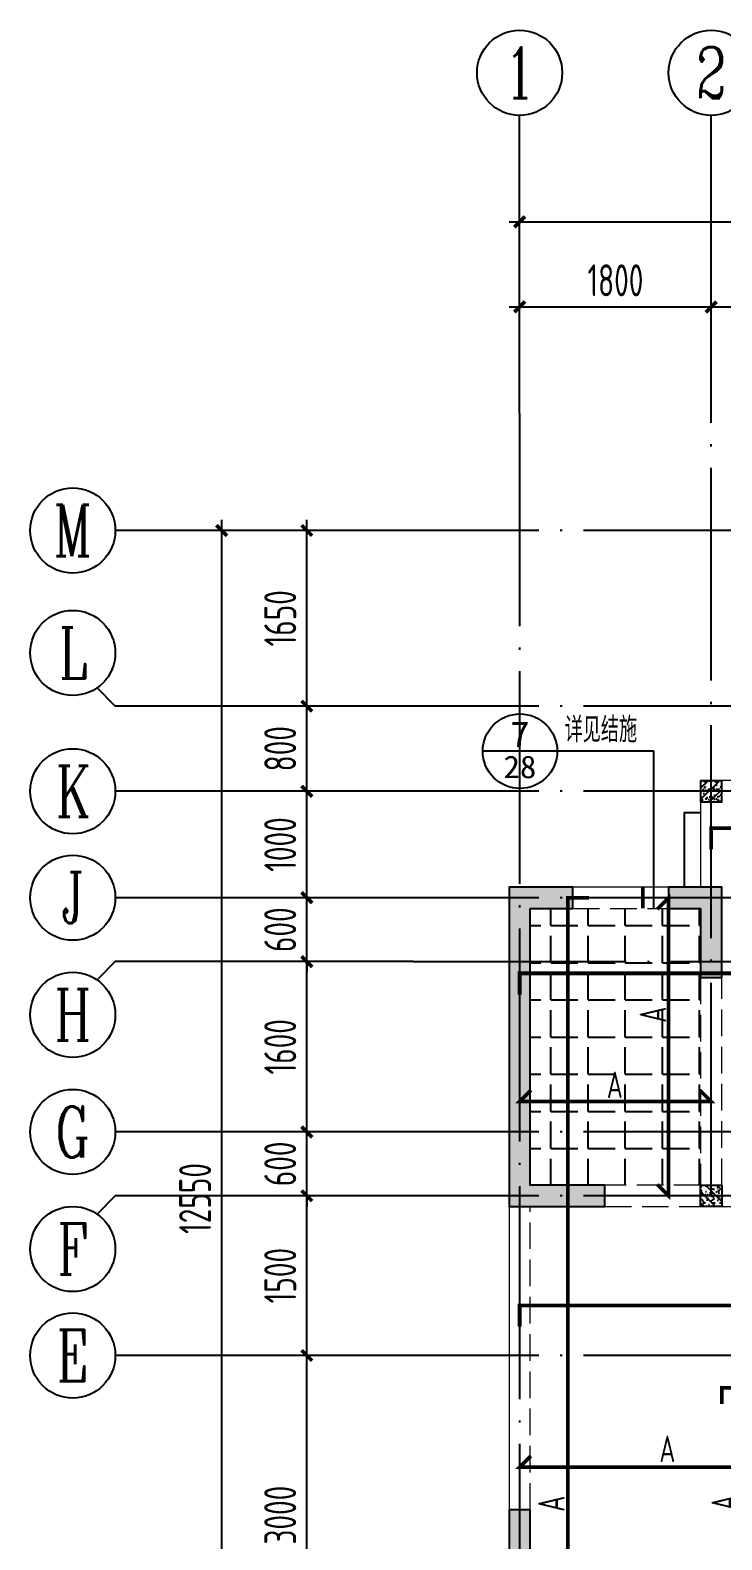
# Model space of a CAD drawing. Extents: x -1712635 to -854203, y -534641 to -21985.
# Drawn here: x -1252273 to -1245773, y -223035 to -208853 of the extents above; entities that cross this region are included whole.
import ezdxf
from ezdxf.enums import TextEntityAlignment as Align

# ---------------------------------------------------------------- set-up
doc = ezdxf.new("R2010")
doc.units = 0
doc.header["$LTSCALE"] = 1000
doc.linetypes.add('DASH', pattern=[0.35, 0.25, -0.1])
doc.linetypes.add('DOTE', pattern=[2.42, 2, -0.2, 0.02, -0.2])
doc.layers.get('0').update_dxf_attribs({"linetype": 'CONTINUOUS'})
doc.layers.get('Defpoints').update_dxf_attribs({"linetype": 'CONTINUOUS'})
for name, color, linetype in [('A-AXIS', 1, 'CONTINUOUS'), ('A-DOTE', 10, 'DOTE'), ('AXIS_NUM', 7, 'CONTINUOUS'), ('DIM_IDEN', 67, 'CONTINUOUS'), ('PUB_TEXT', 2, 'CONTINUOUS'), ('ROOF', 183, 'CONTINUOUS'), ('S-B板填充', 251, 'CONTINUOUS'), ('S-B板配筋', 6, 'CONTINUOUS'), ('S-B板配筋号', 7, 'CONTINUOUS'), ('S-L主梁线', 4, 'DASH'), ('S-Q墙填充', 252, 'CONTINUOUS'), ('S-Q墙实线', 6, 'CONTINUOUS'), ('S-Y一般标注', 3, 'CONTINUOUS'), ('S-构造柱', 212, 'CONTINUOUS'), ('看线', 251, 'CONTINUOUS')]:
    doc.layers.add(name, color=color, linetype=linetype)
doc.layers.add('配箍校核', color=34, linetype='CONTINUOUS', plot=False)
doc.styles.add('_TCH_AXIS', font='COMPLEX', dxfattribs={"bigfont": 'GBCBIG'})
doc.styles.add('_TCH_LABEL', font='simhei.ttf')
doc.styles.add('TSSD_Axis', font='complex.shx', dxfattribs={"width": 0.7, "bigfont": 'hztxt.shx'})
doc.styles.add('TSSD_DIMENSION', font='Tssdeng.shx', dxfattribs={"width": 0.7, "bigfont": 'tssdchn.shx'})
doc.styles.add('TSSD_REIN', font='tssdeng.shx', dxfattribs={"width": 0.7, "height": 300, "bigfont": 'tssdchn.shx'})
doc.dimstyles.new('TSSD_100_100', dxfattribs={"dimtxt": 300, "dimasz": 100, "dimexe": 100, "dimexo": 250, "dimgap": 100, "dimtad": 1, "dimdec": 0, "dimzin": 0, "dimdsep": 46, "dimtxsty": 'TSSD_DIMENSION', "dimblk": 'ARCHTICK', "dimcen": 0, "dimdle": 100, "dimclrt": 7, "dimadec": 0, "dimazin": 0, "dimtfac": 1, "dimtdec": 0, "dimtix": 1, "dimtmove": 2, "dimatfit": 3, "dimldrblk": 'ARCHTICK', "dimfxl": 0, "dimtolj": 1, "dimtzin": 0, "dimarcsym": 0})

# ---------------------------------------------------------------- blocks, each defined once
blk = doc.blocks.new('ts_axno')
at = {"color": 0, "linetype": 'ByBlock', "lineweight": -2}
blk.add_circle((0, 0), 0.5, dxfattribs=at)
at = {"color": 0, "linetype": 'ByBlock', "lineweight": -2, "style": 'TSSD_Axis', "width": 0.7}
blk.add_attdef('A', text='', height=0.6, dxfattribs=at).set_placement((0, 0), align=Align.MIDDLE_CENTER)
blk = doc.blocks.new('_ArchTick')
at = {"color": 0, "const_width": 0.35}
blk.add_lwpolyline([(-0.5, -0.5), (0.5, 0.5)], dxfattribs=at)
blk = doc.blocks.new('*D117')
at = {"layer": 'Defpoints', "color": 0}
for p in [(6400, 19250), (4600, 18250), (6400, 18250)]:
    blk.add_point(p, dxfattribs=at)
at = {"layer": 'S-Y一般标注', "color": 0, "lineweight": -2}
for p, q in [((4600, 18500), (4600, 19350)), ((6400, 18500), (6400, 19350)), ((4500, 19250), (6500, 19250))]:
    blk.add_line(p, q, dxfattribs=at)
at = {"layer": 'S-Y一般标注', "color": 0, "lineweight": -2, "xscale": 100, "yscale": 100, "zscale": 100, "rotation": 180}
blk.add_blockref('_ArchTick', (4600, 19250), dxfattribs=at)
at = {"layer": 'S-Y一般标注', "color": 0, "lineweight": -2, "xscale": 100, "yscale": 100, "zscale": 100}
blk.add_blockref('_ArchTick', (6400, 19250), dxfattribs=at)
at = {"layer": 'S-Y一般标注', "color": 7, "insert": (5500, 19500), "char_height": 300, "attachment_point": 5, "style": 'TSSD_DIMENSION'}
blk.add_mtext('\\A1;1800', dxfattribs=at)
blk = doc.blocks.new('*D118')
at = {"layer": 'Defpoints', "color": 0}
for p in [(9300, 19250), (6400, 18250), (9300, 18250)]:
    blk.add_point(p, dxfattribs=at)
at = {"layer": 'S-Y一般标注', "color": 0, "lineweight": -2}
for p, q in [((6400, 18500), (6400, 19350)), ((9300, 18500), (9300, 19350)), ((6300, 19250), (9400, 19250))]:
    blk.add_line(p, q, dxfattribs=at)
at = {"layer": 'S-Y一般标注', "color": 0, "lineweight": -2, "xscale": 100, "yscale": 100, "zscale": 100, "rotation": 180}
blk.add_blockref('_ArchTick', (6400, 19250), dxfattribs=at)
at = {"layer": 'S-Y一般标注', "color": 0, "lineweight": -2, "xscale": 100, "yscale": 100, "zscale": 100}
blk.add_blockref('_ArchTick', (9300, 19250), dxfattribs=at)
at = {"layer": 'S-Y一般标注', "color": 7, "insert": (7850, 19500), "char_height": 300, "attachment_point": 5, "style": 'TSSD_DIMENSION'}
blk.add_mtext('\\A1;2900', dxfattribs=at)
blk = doc.blocks.new('*D139')
at = {"layer": 'Defpoints', "color": 0}
for p in [(54600, 20050), (4600, 18250), (54600, 18250)]:
    blk.add_point(p, dxfattribs=at)
at = {"layer": 'S-Y一般标注', "color": 0, "lineweight": -2}
for p, q in [((4600, 18500), (4600, 20150)), ((54600, 18500), (54600, 20150)), ((4500, 20050), (54700, 20050))]:
    blk.add_line(p, q, dxfattribs=at)
at = {"layer": 'S-Y一般标注', "color": 0, "lineweight": -2, "xscale": 100, "yscale": 100, "zscale": 100, "rotation": 180}
blk.add_blockref('_ArchTick', (4600, 20050), dxfattribs=at)
at = {"layer": 'S-Y一般标注', "color": 0, "lineweight": -2, "xscale": 100, "yscale": 100, "zscale": 100}
blk.add_blockref('_ArchTick', (54600, 20050), dxfattribs=at)
at = {"layer": 'S-Y一般标注', "color": 7, "insert": (29600, 20300), "char_height": 300, "attachment_point": 5, "style": 'TSSD_DIMENSION'}
blk.add_mtext('\\A1;50000', dxfattribs=at)
blk = doc.blocks.new('*D141')
at = {"layer": 'Defpoints', "color": 0}
for p in [(2600, 10900), (3600, 10900), (3600, 9400)]:
    blk.add_point(p, dxfattribs=at)
at = {"layer": 'S-Y一般标注', "color": 0, "lineweight": -2}
for p, q in [((2600, 9300), (2600, 11000)), ((3350, 10900), (2500, 10900)), ((3350, 9400), (2500, 9400))]:
    blk.add_line(p, q, dxfattribs=at)
at = {"layer": 'S-Y一般标注', "color": 0, "lineweight": -2, "xscale": 100, "yscale": 100, "zscale": 100}
for p, rotation in [((2600, 10900), 90), ((2600, 9400), 270)]:
    blk.add_blockref('_ArchTick', p, dxfattribs=dict(at, rotation=rotation))
at = {"layer": 'S-Y一般标注', "color": 7, "insert": (2350, 10150), "char_height": 300, "attachment_point": 5, "rotation": 90, "style": 'TSSD_DIMENSION'}
blk.add_mtext('\\A1;1500', dxfattribs=at)
blk = doc.blocks.new('*D142')
at = {"layer": 'Defpoints', "color": 0}
for p in [(2600, 11500), (3600, 11500), (3600, 10900)]:
    blk.add_point(p, dxfattribs=at)
at = {"layer": 'S-Y一般标注', "color": 0, "lineweight": -2}
for p, q in [((3350, 11500), (2500, 11500)), ((2600, 11500), (2600, 11600)), ((2600, 10900), (2600, 11500)), ((3350, 10900), (2500, 10900)), ((2600, 10900), (2600, 10800))]:
    blk.add_line(p, q, dxfattribs=at)
at = {"layer": 'S-Y一般标注', "color": 0, "lineweight": -2, "xscale": 100, "yscale": 100, "zscale": 100}
for p, rotation in [((2600, 11500), 270), ((2600, 10900), 90)]:
    blk.add_blockref('_ArchTick', p, dxfattribs=dict(at, rotation=rotation))
at = {"layer": 'S-Y一般标注', "color": 7, "insert": (2350, 11200), "char_height": 300, "attachment_point": 5, "rotation": 90, "style": 'TSSD_DIMENSION'}
blk.add_mtext('\\A1;600', dxfattribs=at)
blk = doc.blocks.new('*D143')
at = {"layer": 'Defpoints', "color": 0}
for p in [(2600, 13100), (3600, 13100), (3600, 11500)]:
    blk.add_point(p, dxfattribs=at)
at = {"layer": 'S-Y一般标注', "color": 0, "lineweight": -2}
for p, q in [((2600, 11400), (2600, 13200)), ((3350, 13100), (2500, 13100)), ((3350, 11500), (2500, 11500))]:
    blk.add_line(p, q, dxfattribs=at)
at = {"layer": 'S-Y一般标注', "color": 0, "lineweight": -2, "xscale": 100, "yscale": 100, "zscale": 100}
for p, rotation in [((2600, 13100), 90), ((2600, 11500), 270)]:
    blk.add_blockref('_ArchTick', p, dxfattribs=dict(at, rotation=rotation))
at = {"layer": 'S-Y一般标注', "color": 7, "insert": (2350, 12300), "char_height": 300, "attachment_point": 5, "rotation": 90, "style": 'TSSD_DIMENSION'}
blk.add_mtext('\\A1;1600', dxfattribs=at)
blk = doc.blocks.new('*D144')
at = {"layer": 'Defpoints', "color": 0}
for p in [(2600, 13700), (3600, 13700), (3600, 13100)]:
    blk.add_point(p, dxfattribs=at)
at = {"layer": 'S-Y一般标注', "color": 0, "lineweight": -2}
for p, q in [((2600, 13700), (2600, 13800)), ((3350, 13700), (2500, 13700)), ((2600, 13100), (2600, 13700)), ((3350, 13100), (2500, 13100)), ((2600, 13100), (2600, 13000))]:
    blk.add_line(p, q, dxfattribs=at)
at = {"layer": 'S-Y一般标注', "color": 0, "lineweight": -2, "xscale": 100, "yscale": 100, "zscale": 100}
for p, rotation in [((2600, 13700), 270), ((2600, 13100), 90)]:
    blk.add_blockref('_ArchTick', p, dxfattribs=dict(at, rotation=rotation))
at = {"layer": 'S-Y一般标注', "color": 7, "insert": (2350, 13400), "char_height": 300, "attachment_point": 5, "rotation": 90, "style": 'TSSD_DIMENSION'}
blk.add_mtext('\\A1;600', dxfattribs=at)
blk = doc.blocks.new('*D145')
at = {"layer": 'Defpoints', "color": 0}
for p in [(2600, 14700), (3600, 14700), (3600, 13700)]:
    blk.add_point(p, dxfattribs=at)
at = {"layer": 'S-Y一般标注', "color": 0, "lineweight": -2}
for p, q in [((2600, 13600), (2600, 14800)), ((3350, 14700), (2500, 14700)), ((3350, 13700), (2500, 13700))]:
    blk.add_line(p, q, dxfattribs=at)
at = {"layer": 'S-Y一般标注', "color": 0, "lineweight": -2, "xscale": 100, "yscale": 100, "zscale": 100}
for p, rotation in [((2600, 14700), 90), ((2600, 13700), 270)]:
    blk.add_blockref('_ArchTick', p, dxfattribs=dict(at, rotation=rotation))
at = {"layer": 'S-Y一般标注', "color": 7, "insert": (2350, 14200), "char_height": 300, "attachment_point": 5, "rotation": 90, "style": 'TSSD_DIMENSION'}
blk.add_mtext('\\A1;1000', dxfattribs=at)
blk = doc.blocks.new('*D146')
at = {"layer": 'Defpoints', "color": 0}
for p in [(1800, 17150), (3600, 17150), (3600, 4600)]:
    blk.add_point(p, dxfattribs=at)
at = {"layer": 'S-Y一般标注', "color": 0, "lineweight": -2}
for p, q in [((1800, 4500), (1800, 17250)), ((3350, 17150), (1700, 17150)), ((3350, 4600), (1700, 4600))]:
    blk.add_line(p, q, dxfattribs=at)
at = {"layer": 'S-Y一般标注', "color": 0, "lineweight": -2, "xscale": 100, "yscale": 100, "zscale": 100}
for p, rotation in [((1800, 17150), 90), ((1800, 4600), 270)]:
    blk.add_blockref('_ArchTick', p, dxfattribs=dict(at, rotation=rotation))
at = {"layer": 'S-Y一般标注', "color": 7, "insert": (1550, 10875), "char_height": 300, "attachment_point": 5, "rotation": 90, "style": 'TSSD_DIMENSION'}
blk.add_mtext('\\A1;12550', dxfattribs=at)
blk = doc.blocks.new('*D147')
at = {"layer": 'Defpoints', "color": 0}
for p in [(2600, 15500), (3600, 15500), (3600, 14700)]:
    blk.add_point(p, dxfattribs=at)
at = {"layer": 'S-Y一般标注', "color": 0, "lineweight": -2}
for p, q in [((2600, 14600), (2600, 15600)), ((3350, 15500), (2500, 15500)), ((3350, 14700), (2500, 14700))]:
    blk.add_line(p, q, dxfattribs=at)
at = {"layer": 'S-Y一般标注', "color": 0, "lineweight": -2, "xscale": 100, "yscale": 100, "zscale": 100}
for p, rotation in [((2600, 15500), 90), ((2600, 14700), 270)]:
    blk.add_blockref('_ArchTick', p, dxfattribs=dict(at, rotation=rotation))
at = {"layer": 'S-Y一般标注', "color": 7, "insert": (2350, 15100), "char_height": 300, "attachment_point": 5, "rotation": 90, "style": 'TSSD_DIMENSION'}
blk.add_mtext('\\A1;800', dxfattribs=at)
blk = doc.blocks.new('*D149')
at = {"layer": 'Defpoints', "color": 0}
for p in [(2600, 9400), (3600, 9400), (3600, 6400)]:
    blk.add_point(p, dxfattribs=at)
at = {"layer": 'S-Y一般标注', "color": 0, "lineweight": -2}
for p, q in [((3350, 9400), (2500, 9400)), ((2600, 6300), (2600, 9500)), ((3350, 6400), (2500, 6400))]:
    blk.add_line(p, q, dxfattribs=at)
at = {"layer": 'S-Y一般标注', "color": 0, "lineweight": -2, "xscale": 100, "yscale": 100, "zscale": 100}
for p, rotation in [((2600, 9400), 90), ((2600, 6400), 270)]:
    blk.add_blockref('_ArchTick', p, dxfattribs=dict(at, rotation=rotation))
at = {"layer": 'S-Y一般标注', "color": 7, "insert": (2350, 7900), "char_height": 300, "attachment_point": 5, "rotation": 90, "style": 'TSSD_DIMENSION'}
blk.add_mtext('\\A1;3000', dxfattribs=at)
blk = doc.blocks.new('*D178')
at = {"layer": 'Defpoints', "color": 0}
for p in [(2600, 17150), (3600, 17150), (3600, 15500)]:
    blk.add_point(p, dxfattribs=at)
at = {"layer": 'S-Y一般标注', "color": 0, "lineweight": -2}
for p, q in [((2600, 15400), (2600, 17250)), ((3350, 17150), (2500, 17150)), ((3350, 15500), (2500, 15500))]:
    blk.add_line(p, q, dxfattribs=at)
at = {"layer": 'S-Y一般标注', "color": 0, "lineweight": -2, "xscale": 100, "yscale": 100, "zscale": 100}
for p, rotation in [((2600, 17150), 90), ((2600, 15500), 270)]:
    blk.add_blockref('_ArchTick', p, dxfattribs=dict(at, rotation=rotation))
at = {"layer": 'S-Y一般标注', "color": 7, "insert": (2350, 16325), "char_height": 300, "attachment_point": 5, "rotation": 90, "style": 'TSSD_DIMENSION'}
blk.add_mtext('\\A1;1650', dxfattribs=at)
blk = doc.blocks.new('20210729.03501652')
at = {"layer": '看线', "color": 202, "ltscale": 0.5}
blk.add_lwpolyline([(1050, 9900), (1050, 10600), (1200, 10600)], dxfattribs=at)
blk = doc.blocks.new('20210807.15312791')
at = {"layer": 'S-Q墙填充'}
h = blk.add_hatch(color=252, dxfattribs=at)
h.dxf.hatch_style = 1
h.paths.add_polyline_path([(61116, 65940), (61516, 65940), (61516, 66140), (60916, 66140), (60916, 63140), (61816, 63140), (61816, 63340), (61116, 63340)])
h = blk.add_hatch(color=252, dxfattribs=at)
h.dxf.hatch_style = 1
h.paths.add_polyline_path([(62416, 65940), (62716, 65940), (62716, 65290), (62916, 65290), (62916, 66140), (62416, 66140)])
h = blk.add_hatch(color=252, dxfattribs=at)
h.dxf.hatch_style = 1
h.paths.add_polyline_path([(61116, 58640), (61116, 60290), (60916, 60290), (60916, 58640)])
at = {"layer": 'S-L主梁线', "linetype": 'ByBlock', "lineweight": 18}
for p, q in [((62716, 67140), (62716, 66140)), ((65716, 67140), (62716, 67140)), ((62416, 66140), (61516, 66140)), ((60916, 63140), (60916, 60290))]:
    blk.add_line(p, q, dxfattribs=at)
at = {"layer": 'S-L主梁线', "linetype": 'DASH', "lineweight": 18}
for p, q in [((61516, 65940), (62416, 65940)), ((62716, 65290), (62716, 63340)), ((62916, 63340), (62916, 65290)), ((62716, 63340), (61816, 63340)), ((61116, 60290), (61116, 63140)), ((61816, 63140), (62816, 63140)), ((62816, 63140), (64416, 63140))]:
    blk.add_line(p, q, dxfattribs=at)
at = {"layer": 'S-Q墙实线'}
for points in [[(61116, 65940), (61516, 65940), (61516, 66140), (60916, 66140), (60916, 63140), (61816, 63140), (61816, 63340), (61116, 63340)], [(62416, 65940), (62716, 65940), (62716, 65290), (62916, 65290), (62916, 66140), (62416, 66140)], [(61116, 58640), (61116, 60290), (60916, 60290), (60916, 58640)]]:
    blk.add_lwpolyline(points, close=True, dxfattribs=at)
blk = doc.blocks.new('20210730.02141516')
at = {"layer": 'S-构造柱'}
h = blk.add_hatch(dxfattribs=at)
h.set_pattern_fill('ARMORED', color=256, scale=15, angle=-90, style=0)
h.set_pattern_definition([(320, (-154189.41, 3278673.45), (-9.4128202, -107.5890274), [11.25, -123.75]), (265, (-154189.41, 3278673.45), (112.82882, 20.8127), [9, -99]), (10.4514, (-154190.19, 3278664.49), (103.4159313, -86.7764073), [9.5610285, -105.1713168]), (316.1842, (-154159.41, 3278673.45), (-24.827852, -160.0861573), [16.875, -185.625]), (6.6356, (-154161.48, 3278660.11), (146.117681, -140.199406), [14.341543, -157.75695]), (261.1842, (-154159.41, 3278673.45), (146.11779, -140.199292), [13.5, -148.5]), (291, (-154166.91, 3278658.45), (-60.3928336, -89.5360578), [11.25, -123.75]), (236, (-154166.91, 3278658.45), (108.7725068, -36.4972998), [9, -99]), (341.4514, (-154171.94, 3278650.99), (48.3795745, -126.0333943), [9.5610285, -105.1713168]), (307.5, (-154189.41, 3278673.454), (49.93407807, -1.8239783), [0, -97.8, 0, -100.5, 0, -99.375]), (277.5, (-154189.41, 3278673.454), (59.1617568, -39.4604306), [0, -57.3, 0, -95.55, 0, -37.875]), (237.5, (-154189.41, 3278706.904), (-3.38323076, -80.07336543), [0, -37.5, 0, -117, 0, -155.25]), (227.5, (-154189.41, 3278721.904), (15.0157473, -87.4779254), [0, -48.75, 0, -77.7, 0, -110.25]), (315, (-154189.41, 3278673.454), (53.0330086, 53.0330086), [])])
h.paths.add_polyline_path([(200, 200), (200, 0), (0, 0), (0, 200)])
blk.add_lwpolyline([(200, 200), (200, 0), (0, 0), (0, 200)], close=True, dxfattribs=at)
blk = doc.blocks.new('20210809.18285270')
at = {"layer": 'ROOF', "xscale": -1}
blk.add_blockref('20210730.02141516', (2000, 10100), dxfattribs=at)
at = {"layer": 'ROOF'}
blk.add_blockref('20210730.02141516', (1800, 6300), dxfattribs=at)
blk = doc.blocks.new('20210811.10050802')
at = {"layer": 'DIM_IDEN'}
for p, q in [((700, 12581), (0, 12581)), ((1609, 12581), (700, 12581)), ((1609, 11105), (1609, 12581))]:
    blk.add_line(p, q, dxfattribs=at)
at = {"layer": 'DIM_IDEN', "const_width": 35}
blk.add_lwpolyline([(1504, 11105), (1504, 11305)], dxfattribs=at)
at = {"layer": 'DIM_IDEN'}
blk.add_circle((350, 12581), 350, dxfattribs=at)
at = {"layer": 'PUB_TEXT', "style": '_TCH_AXIS'}
blk.add_text('详见结施', height=236.3, dxfattribs=at).set_placement((770, 12665))
at = {"layer": 'PUB_TEXT', "style": '_TCH_LABEL'}
for s, height, width, p, p2 in [('7', 241, 1.053254, (259, 12620), (441, 12620)), ('28', 212.3, 1.011364, (196, 12328), (504, 12328))]:
    blk.add_text(s, height=height, dxfattribs=dict(at, width=width)).set_placement(p, p2, align=Align.FIT)
blk = doc.blocks.new('20210726.16395156')
at = {"layer": 'A-AXIS'}
for p, q in [((4600, 18249.9), (4600, 21049.9)), ((6400, 18249.9), (6400, 21049.9)), ((3600, 17150), (800, 17150)), ((800, 15500), (628.4, 15671.7)), ((3600, 15500), (800, 15500)), ((3600, 14700), (800, 14700)), ((3600, 13700), (800, 13700)), ((800, 13100.3), (628.4, 12928.7)), ((3600, 13100.3), (800, 13100.3)), ((3600, 11500), (800, 11500)), ((800, 10900), (628.4, 10728.4)), ((3600, 10900), (800, 10900)), ((3600, 9400), (800, 9400))]:
    blk.add_line(p, q, dxfattribs=at)
at = {"layer": 'A-DOTE'}
for p, q in [((4600, 18249.9), (4600, 3600)), ((6400, 10900), (6400, 18249.9)), ((55600, 17150), (3600, 17150)), ((55600, 15500), (3600, 15500)), ((55600, 14700), (3600, 14700)), ((55600, 13700), (3600, 13700)), ((3600, 13100.3), (55600, 13100.3)), ((55600, 11500), (3600, 11500)), ((55600, 10900), (3600, 10900)), ((55600, 9400), (3600, 9400))]:
    blk.add_line(p, q, dxfattribs=at)
at = {"layer": 'A-AXIS'}
ref = blk.add_blockref('ts_axno', (4600, 21449.9), dxfattribs=dict(at, xscale=800, yscale=800, zscale=800))
ref.add_attrib('1', '1', dxfattribs={"layer": 'AXIS_NUM', "height": 480, "style": 'TSSD_Axis', "width": 0.7}).set_placement((4600, 21449.9), align=Align.MIDDLE_CENTER)
ref = blk.add_blockref('ts_axno', (6400, 21449.9), dxfattribs=dict(at, xscale=800, yscale=800, zscale=800))
ref.add_attrib('2', '2', dxfattribs={"layer": 'AXIS_NUM', "height": 480, "style": 'TSSD_Axis', "width": 0.7}).set_placement((6400, 21449.9), align=Align.MIDDLE_CENTER)
ref = blk.add_blockref('ts_axno', (400, 17150), dxfattribs=dict(at, xscale=800, yscale=800, zscale=800))
ref.add_attrib('G', 'M', dxfattribs={"layer": 'AXIS_NUM', "height": 480, "style": 'TSSD_Axis', "width": 0.7}).set_placement((400, 17150), align=Align.MIDDLE_CENTER)
ref = blk.add_blockref('ts_axno', (400, 16000), dxfattribs=dict(at, xscale=800, yscale=800, zscale=800))
ref.add_attrib('G', 'L', dxfattribs={"layer": 'AXIS_NUM', "height": 480, "style": 'TSSD_Axis', "width": 0.7}).set_placement((400, 16000), align=Align.MIDDLE_CENTER)
ref = blk.add_blockref('ts_axno', (400, 14700), dxfattribs=dict(at, xscale=800, yscale=800, zscale=800))
ref.add_attrib('G', 'K', dxfattribs={"layer": 'AXIS_NUM', "height": 480, "style": 'TSSD_Axis', "width": 0.7}).set_placement((400, 14700), align=Align.MIDDLE_CENTER)
ref = blk.add_blockref('ts_axno', (400, 13700), dxfattribs=dict(at, xscale=800, yscale=800, zscale=800))
ref.add_attrib('G', 'J', dxfattribs={"layer": 'AXIS_NUM', "height": 480, "style": 'TSSD_Axis', "width": 0.7}).set_placement((400, 13700), align=Align.MIDDLE_CENTER)
ref = blk.add_blockref('ts_axno', (400, 12600.3), dxfattribs=dict(at, xscale=800, yscale=800, zscale=800))
ref.add_attrib('C', 'H', dxfattribs={"layer": 'AXIS_NUM', "height": 480, "style": 'TSSD_Axis', "width": 0.7}).set_placement((400, 12600.3), align=Align.MIDDLE_CENTER)
ref = blk.add_blockref('ts_axno', (400, 11500), dxfattribs=dict(at, xscale=800, yscale=800, zscale=800))
ref.add_attrib('D', 'G', dxfattribs={"layer": 'AXIS_NUM', "height": 480, "style": 'TSSD_Axis', "width": 0.7}).set_placement((400, 11500), align=Align.MIDDLE_CENTER)
ref = blk.add_blockref('ts_axno', (400, 10400), dxfattribs=dict(at, xscale=800, yscale=800, zscale=800))
ref.add_attrib('C', 'F', dxfattribs={"layer": 'AXIS_NUM', "height": 480, "style": 'TSSD_Axis', "width": 0.7}).set_placement((400, 10400), align=Align.MIDDLE_CENTER)
ref = blk.add_blockref('ts_axno', (400, 9400), dxfattribs=dict(at, xscale=800, yscale=800, zscale=800))
ref.add_attrib('B', 'E', dxfattribs={"layer": 'AXIS_NUM', "height": 480, "style": 'TSSD_Axis', "width": 0.7}).set_placement((400, 9400), align=Align.MIDDLE_CENTER)
at = {"layer": 'S-Y一般标注'}
for base, p1, p2, picture, middle in [((54600, 20049.9), (4600, 18249.9), (54600, 18249.9), '*D139', (29600, 20299.9)), ((6400, 19249.9), (4600, 18249.9), (6400, 18249.9), '*D117', (5500, 19499.9)), ((9300, 19249.9), (6400, 18249.9), (9300, 18249.9), '*D118', (7850, 19499.9))]:
    dim = blk.add_linear_dim(base=base, p1=p1, p2=p2, dimstyle='TSSD_100_100', dxfattribs=at)
    dim.commit()
    dim.dimension.update_dxf_attribs({"geometry": picture, "text_midpoint": middle})
for base, p1, p2, picture, middle in [((1800, 17150), (3600, 4600), (3600, 17150), '*D146', (1550, 10875)), ((2600, 17150), (3600, 15500), (3600, 17150), '*D178', (2350, 16325)), ((2600, 15500), (3600, 14700), (3600, 15500), '*D147', (2350, 15100)), ((2600, 14700), (3600, 13700), (3600, 14700), '*D145', (2350, 14200)), ((2600, 13700), (3600, 13100.3), (3600, 13700), '*D144', (2350, 13400.2)), ((2600, 13100.3), (3600, 11500), (3600, 13100.3), '*D143', (2350, 12300.2)), ((2600, 11500), (3600, 10900), (3600, 11500), '*D142', (2350, 11200)), ((2600, 10900), (3600, 9400), (3600, 10900), '*D141', (2350, 10150)), ((2600, 9400), (3600, 6400), (3600, 9400), '*D149', (2350, 7900))]:
    dim = blk.add_linear_dim(base=base, p1=p1, p2=p2, angle=90, dimstyle='TSSD_100_100', dxfattribs=at)
    dim.commit()
    dim.dimension.update_dxf_attribs({"geometry": picture, "text_midpoint": middle})

msp = doc.modelspace()

# ---------------------------------------------------------------- hatches: boundary and pattern name
at = {"layer": 'S-B板填充'}
h = msp.add_hatch(dxfattribs=at)
h.set_pattern_fill('ANGLE', color=252, scale=50, style=0)
h.set_pattern_definition([(0, (-1149938.9, -365347.1), (0, 349.25), [254, -95.25]), (90, (-1149938.9, -365347.1), (-349.25, 2e-14), [254, -95.25])])
h.paths.add_polyline_path([(-1247572.83, -217103.25), (-1245972.81, -217103.25), (-1245972.81, -219703.24), (-1247572.83, -219703.24)])

# ---------------------------------------------------------------- linework, layer by layer
at = {"layer": 'S-B板配筋', "lineweight": 35, "const_width": 35}
for points in [[(-1245872.83, -216549.8), (-1245872.83, -216349.8), (-1242972.83, -216349.78), (-1242972.83, -216549.78)], [(-1246378.81, -219697.18), (-1246272.74, -219803.25), (-1246272.74, -217003.25), (-1246378.81, -217109.31)], [(-1247020.22, -224303.25), (-1247220.22, -224303.25), (-1247220.22, -217003.25), (-1247020.22, -217003.25)], [(-1247672.84, -217913.59), (-1247672.84, -217713.59), (-1242372.81, -217713.59), (-1242372.81, -217913.59)], [(-1247566.76, -218811.33), (-1247672.82, -218917.4), (-1245872.82, -218917.4), (-1245978.89, -218811.33)], [(-1237772.81, -221032.9), (-1237772.81, -220832.9), (-1247672.82, -220832.9), (-1247672.82, -221032.9)], [(-1245772.82, -221758.3), (-1245772.82, -221608.3), (-1242572.82, -221608.3), (-1242572.82, -221758.3)], [(-1247566.76, -222247.64), (-1247672.82, -222353.71), (-1244172.82, -222353.71), (-1244278.89, -222247.64)]]:
    msp.add_lwpolyline(points, dxfattribs=at)

# ---------------------------------------------------------------- block references
msp.add_blockref('20210729.03501652', (-1247172.85, -226803.25))
at = {"layer": 'A-DOTE'}
msp.add_blockref('20210726.16395156', (-1252272.82, -230703.29), dxfattribs=at)
at = {"layer": 'PUB_TEXT'}
msp.add_blockref('20210811.10050802', (-1248019.91, -228207.87), dxfattribs=at)
at = {"layer": 'S-Q墙填充'}
msp.add_blockref('20210807.15312791', (-1308688.47, -283042.79), dxfattribs=at)
at = {"layer": '配箍校核'}
msp.add_blockref('20210809.18285270', (-1247772.84, -226203.41), dxfattribs=at)

# ---------------------------------------------------------------- texts
at = {"layer": 'S-B板配筋号', "color": 1, "style": 'TSSD_REIN', "width": 0.7}
for p in [(-1246295.36, -218176.89), (-1247249.68, -222771.55), (-1245620.66, -222762.14)]:
    msp.add_text('A', height=250, rotation=449.999992, dxfattribs=at).set_placement(p)
for p in [(-1246853.55, -218885.54), (-1246359.82, -222305.37)]:
    msp.add_text('A', height=250, dxfattribs=at).set_placement(p)

doc.saveas('drawing.dxf')
